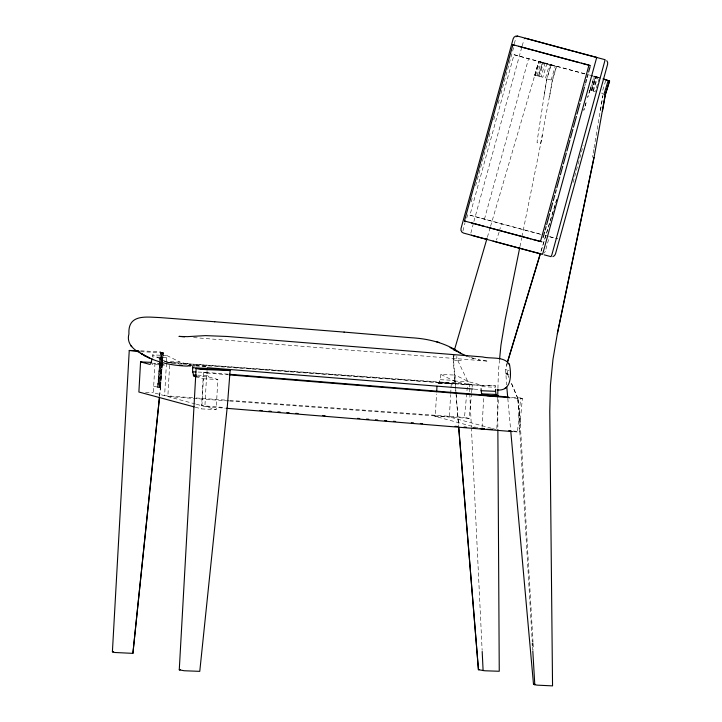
<?xml version="1.0" encoding="UTF-8"?>
<svg xmlns="http://www.w3.org/2000/svg" width="722" height="722" viewBox="0 0 722 722"><rect width="100%" height="100%" fill="white"/><g stroke="black" fill="none" stroke-linecap="round" stroke-linejoin="round"><path stroke-width="0.54" stroke-dasharray="3.61 2.71" d="M507.115 363.166L505.626 369.465L506.6 384.898M509.064 374.231L506.898 374.249L506.934 370.025L505.626 369.465M507.593 374.294L508.884 377.299L507.593 374.294L507.62 370.16L506.934 370.025M453.199 355.522L458.56 425.917M461.349 360.413L456.791 360.558L456.836 356.334M497.927 388.436L498.415 371.099L499.471 360.296M152.405 354.89L152.297 356.903L166.737 357.543L166.845 355.531L152.405 354.89L165.663 361.478L173.93 363.698M195.31 403.959L153.326 392.669L155.004 362.543L164.354 365.052L152.134 364.511M228.143 374.167L203.487 372.164L201.646 405.665L225.192 407.578M196.285 376.388L208.505 376.929L217.845 379.447L216.167 409.564L201.718 408.923L203.405 378.797L196.14 376.848M203.487 372.164L206.727 373.039L204.886 406.531L225.093 408.183M478 427.893L434.924 416.305L434.951 415.845L469.192 418.39L471.484 393.896M440.871 374.438L439.436 382.479L438.407 383.292L437.162 382.958L452.856 383.933L453.876 383.12L454.752 380.368L455.311 375.088L440.871 374.438L454.12 381.035L467.558 384.655L481.15 385.277L481.078 386.613L495.518 387.263L495.59 385.918L482.007 385.295L468.56 381.676L455.311 375.088M482.052 427.397L483.749 396.604M496.808 428.579L498.469 398.472M166.439 363.328L164.607 395.701L194.931 397.894M169.616 365.323L167.847 396.568L228.522 400.963M229.65 401.044L435.294 415.935L436.539 393.95M491.366 428.245L449.364 416.955L450.636 394.654M450.699 393.544L450.952 389.086M451.015 387.967L451.268 383.508M153.705 386.369L160.528 387.552L157.73 387.452L159.706 361.298M159.797 360.206L160.365 352.58L163.253 352.571L159.535 396.568M158.109 386.902L160.013 361.722M160.094 360.63L160.753 351.867L139.779 350.757M159.752 362.787L160.753 351.867L163.172 352.517L160.465 387.597L163.118 352.607L159.932 387.597L162.576 352.625L159.427 387.579L162.035 352.625L159.002 387.552L161.701 352.625L157.73 387.452M157.522 386.793L159.643 363.87M469.192 418.39L464.481 417.406L467.612 384.014L167.63 362.3M471.592 392.786L472.007 388.328M472.116 387.218L472.323 384.988L467.612 384.014M520.661 397.993L522.358 398.743L519.226 432.135L517.53 431.386L520.661 397.993L510.571 397.172M159.589 396.522L160.528 387.552M166.25 361.487L166.737 357.543M592.572 157.306L592.861 155.284M490.563 226.302L538.811 61.451L556.581 66.46L552.474 80.268L540.67 143.344L537.087 142.73L537.222 140.555L546.698 79.041L550.805 65.233M593.195 153.181L593.872 148.958M594.044 147.938L602.915 94.979M544.153 95.548L546.861 79.086L550.967 65.287L556.581 66.46M549.568 96.685L552.33 80.223L556.445 66.415M600.424 110.367L602.879 96.116M462.928 230.95L465.058 222.575M470.861 233.134L473.587 222.593M519.948 246.608L521.735 237.782M521.952 236.681L542.475 135.131M514.208 43.762L516.059 37.652M466.719 218.125L467.91 213.802M471.186 201.898L472.368 197.575M475.645 185.68L490.509 131.603M493.776 119.708L494.967 115.385M498.234 103.49L499.425 99.158M500.915 93.752L513.694 47.246M540.977 234.442A1647.947 2.148 15.4 0 1 501.411 223.784L469.914 215.192L514.028 54.719A1628.263 2.13 15.4 0 0 586.408 74.186M473.885 221.51L521.844 47.029M522.141 45.946L523.991 39.836M484.444 219.19L528.558 58.717A1647.947 2.148 15.4 0 0 585.091 73.969M499.119 232.114L496.456 240.074M499.407 231.076L501.411 223.784M584.757 86.108L585.352 83.942M545.931 249.18L549.081 237.718M573.078 182.476L583.205 145.609M487.413 237.096L490.247 227.385M538.856 61.496L541.085 62.236L536.969 76.045L534.74 75.296L538.811 61.451M534.74 75.296L539 61.478M535.507 75.575L539.623 61.776M534.894 75.287L538.395 76.018L542.502 62.218M538.395 76.018L542.917 62.318M538.802 76.117L539.415 76.279L543.522 62.471M539.415 76.279L541.031 76.731L545.137 62.931M546.924 63.464L542.809 77.272L541.031 76.731M541.085 62.236L549.469 64.827L545.354 78.635L546.861 79.086L552.474 80.268L551.193 79.862L555.299 66.054M589.964 89.889L587.681 97.425L589.973 89.88L595.118 91.685L599.377 77.922L594.224 76.126L590.289 88.833M507.205 363.175L506.754 365.377M591.498 90.539L595.749 76.767M591.95 90.683L596.201 76.92M593.358 91.134L597.608 77.371M595.551 76.487L594.459 76.171L590.208 89.943L591.3 90.259L595.551 76.487L599.161 77.588M591.273 90.449L595.524 76.685M592.942 90.755L597.202 76.992M605.677 80.756L601.751 93.463L603.096 93.878M544.397 252.962L545.354 251.265M453.976 359.421L453.154 359.646L456.024 393.499M507.395 373.301L505.599 373.689L506.898 374.249M533.016 642.273L520.183 421.901L517.882 398.851L522.358 398.743L511.113 397.822M140.501 351.695L160.365 352.58M164.029 361.388L180.103 362.119L191.474 365.179M152.053 363.644L162.044 364.087M187.991 365.485L193.541 365.738M196.023 365.873L207.133 366.37L195.635 365.828M440.312 379.727L454.752 380.368M454.12 381.035L468.56 381.676M439.436 382.479L453.876 383.12M198.162 372.065L207.052 372.462L208.505 376.929M438.407 383.292L452.856 383.933M467.558 384.655L495.59 385.918M197.593 375.151L207.593 375.593M203.405 378.797L217.845 379.447M145.546 392.317L153.326 392.669M434.924 416.305L449.364 416.955M187.458 365.485L191.646 365.675M171.998 363.247L178.74 363.744M183.244 364.068L191.113 364.637M195.617 364.962L472.323 384.988M196.05 397.975L228.621 400.331M229.74 400.412L464.481 417.406M469.444 387.019L469.336 384.772L166.502 362.218L168.668 362.796M193.586 337.571L488.198 361.199L478.469 359.809L479.264 359.989L468.181 356.65M187.206 366.099L191.691 366.46M474.201 389.131L479.805 389.582M517.882 398.373L511.014 382.317L517.9 398.851M206.727 373.039L228.071 374.772M513.152 431.034L517.53 431.386M513.613 431.675L519.226 432.135M507.62 370.16L509.082 370.359M455.086 355.973L453.335 355.603L453.29 359.827L456.791 360.558M549.37 236.681L557.574 238.865L549.433 236.617M492.44 428.534L495.671 429.409M196.366 404.239L216.167 409.564M195.22 407.172L201.718 408.923M589.468 75.025L599.648 77.832M514.028 54.719L528.558 58.717M545.354 235.498L548.413 236.338M549.469 64.827L550.967 65.287M472.702 358.229L473.47 358.482L469.869 357.237M166.845 355.531L180.103 362.119M457.829 360.63L469.336 384.772M520.183 421.901L517.854 398.373L532.276 642.093M507.81 398.363L510.634 429.761M456.105 394.627L458.66 426.052M532.547 646.632L532.809 651.1M533.089 643.401L533.477 650.143M469.499 388.147L469.724 392.651M469.778 393.77L471.349 426.413M471.403 427.532L482.134 650.369M207.034 370.422L207.052 372.462M497.684 398.237L497.855 428.57M539.578 233.937A1628.263 2.13 15.4 0 1 469.914 215.192M600.758 78.147A1647.947 2.148 15.4 0 1 589.45 75.133M556.689 199.633L540.706 252.348L556.734 199.624M586.047 102.804L583.764 110.331L586.056 102.795"/><path stroke-width="1.08" d="M497.675 397.109L497.891 389.519M159.418 397.687L132.902 653.365L114.816 652.489L112.397 651.84L129.247 350.468L138.678 350.702M151.674 362.39L140.564 361.902L138.886 392.019L194.137 406.883M196.14 376.848L194.056 376.288L192.612 371.821L192.684 365.729L194.913 365.828M179.264 669.826L196.113 368.455L227.62 369.854L230.119 370.557L227.394 405.538L199.768 671.352L184.182 670.747L179.264 669.826L180.374 669.718M484.525 429.148L482.305 429.058L481.989 428.498M436.666 391.748L436.972 386.252M499.57 359.213L500.942 345.17L505.229 319.458L519.723 247.709M159.472 397.642L132.902 653.365M152.053 358.87L150.943 363.599L149.914 364.411L140.564 361.902M510.734 430.881L533.504 684.321L536.987 685.133L552.547 685.882L549.776 411.278L550.435 385.268L552.971 359.357L557.348 333.69L594.332 155.916L605.198 94.772L609.449 81.008M602.437 111.233L605.352 94.826L609.603 81.054L603.069 78.788M557.348 333.69L594.016 157.495M533.504 684.321L534.93 684.257M465.834 221.365L464.454 220.986L512.909 44.701A1710.698 2.238 15.4 0 0 588.962 65.16L590.406 65.558M464.454 220.986A1710.698 2.238 15.4 0 0 540.498 241.446L588.962 65.16M543.134 237.52L544.623 232.114M545.218 229.948L546.112 226.699M546.707 224.542L549.677 213.721M550.272 211.564L552.646 202.909M553.242 200.743L554.731 195.337M555.326 193.18L556.22 189.931M556.815 187.765L559.785 176.953M560.38 174.787L562.754 166.141M563.35 163.975L566.328 153.163M566.923 150.997L569.893 140.185M570.488 138.019L572.862 129.364M573.458 127.207L576.436 116.386M577.022 114.229L580.001 103.408M580.596 101.251L584.459 87.191M585.65 82.859L586.544 79.619M587.13 77.453L588.024 74.213M588.62 72.047L590.109 66.641M454.309 350.378L487.097 238.17M507.44 362.092L540.381 253.422M507.53 362.092L540.444 253.422M609.603 81.054L608.186 80.62L603.926 94.392L605.352 94.826M112.397 651.84L113.507 651.731M497.864 429.689L499.254 671.261L484.796 670.774L478.379 669.691L479.273 669.61M496.98 389.88C511.627 391.784 511.492 374.754 509.533 364.845C504.479 355.811 491.15 359.132 482.567 356.93L226.997 336.461L205.517 335.622L187.242 336.651L178.966 336.398L184.588 336.849M552.881 256.635L554.514 255.651L555.48 253.954L607.608 64.303L607.644 62.354L606.751 60.675M504.47 388.58L505.851 387.931M516.862 36.434L517.584 36.1A1631.91 2.13 15.4 0 0 596.733 57.39L542.592 254.334A1631.91 2.13 15.4 0 1 463.443 233.044L461.872 232.087L460.988 230.408L461.033 228.459L513.162 38.807L514.118 37.111L515.734 36.118L517.584 36.1M524.795 38.618L525.517 38.284A1644.346 2.148 15.4 0 0 574.405 51.497M230.119 370.557L201.032 369.375L196.113 368.455M139.391 351.641L129.247 350.468M192.575 367.733L207.015 368.373M192.612 371.821L195.942 371.965M193.153 374.953L196.483 375.097M194.056 376.288L196.285 376.388M481.096 388.662L481.114 390.701L495.554 391.342L496.095 394.474L496.998 395.809L498.586 396.243L486.971 395.665M481.114 390.701L481.655 393.833L496.095 394.474M496.998 395.809L482.558 395.169L481.655 393.833M486.745 429.247L492.305 429.5M179.101 365.088L182.233 365.242M214.741 321.741L159.77 317.563C146.34 317.084 127.722 313.808 128.94 333.934C126.314 343.031 133.119 349.628 140.646 353.193C154.472 362.101 170.961 365.567 187.206 366.099M482.332 428.588L484.552 428.76M214.506 321.732L344.232 332.111M207.385 367.715L473.072 389.041M229.262 374.267L508.333 396.992M229.19 374.862L509.994 397.732M259.956 410.412L262.203 410.592M268.927 411.143L271.174 411.323M277.898 411.874L280.145 412.054M286.869 412.605L289.116 412.785M295.839 413.336L298.087 413.516M322.752 415.529L324.999 415.71M357.516 418.354L359.764 418.543M366.487 419.085L368.734 419.274M375.458 419.816L377.705 420.005M384.429 420.547L386.676 420.727M393.4 421.278L395.647 421.458M411.341 422.74L413.589 422.921M420.312 423.471L422.56 423.652M455.077 426.305L457.324 426.485M464.047 427.036L466.295 427.216M473.018 427.767L475.266 427.947M508.775 430.673L510.968 430.853M226.212 408.273L512.494 431.585M344.024 332.093L411.188 337.734C428.967 338.744 446.458 343.13 461.123 353.563L450.068 347.517M544.18 254.839L551.03 256.653L551.825 254.911L605.162 59.709A1644.346 2.148 15.4 0 1 575.542 51.794M436.566 341.777L439.517 342.562M480.148 428.471L482.305 429.058M471.376 235.228L486.781 239.397M512.909 44.701L514.29 45.08M540.498 241.446L541.951 241.843M603.285 79.122L608.186 80.62M467.161 356.19L460.329 353.148M456.701 351.298L453.642 349.583M130.763 345.694L131.756 346.65M509.218 363.888L509.615 365.097M506.808 387.145L507.71 397.235M458.741 427.189L478.442 669.646L458.65 427.045M532.349 643.257L532.475 645.468M532.818 651.136L534.803 684.88M482.188 651.497L483.108 670.63M495.536 389.302L495.554 391.342M540.931 253.973A1644.337 2.148 15.4 0 1 493.081 241.103M588.592 65.079A1712.214 2.238 15.4 0 1 581.418 63.175M579.333 62.615A1712.214 2.238 15.4 0 1 535.688 50.874M533.567 50.296A1712.214 2.238 15.4 0 1 518.766 46.298M540.137 241.365A1712.214 2.238 15.4 0 1 532.962 239.46M530.878 238.901A1712.214 2.238 15.4 0 1 487.233 227.159M484.101 226.311A1712.214 2.238 15.4 0 1 471.412 222.881M149.201 357.823L144.878 355.657L149.995 358.229L149.201 357.823M141.494 353.681L140.646 353.193L145.691 356.09L141.494 353.681"/></g></svg>
